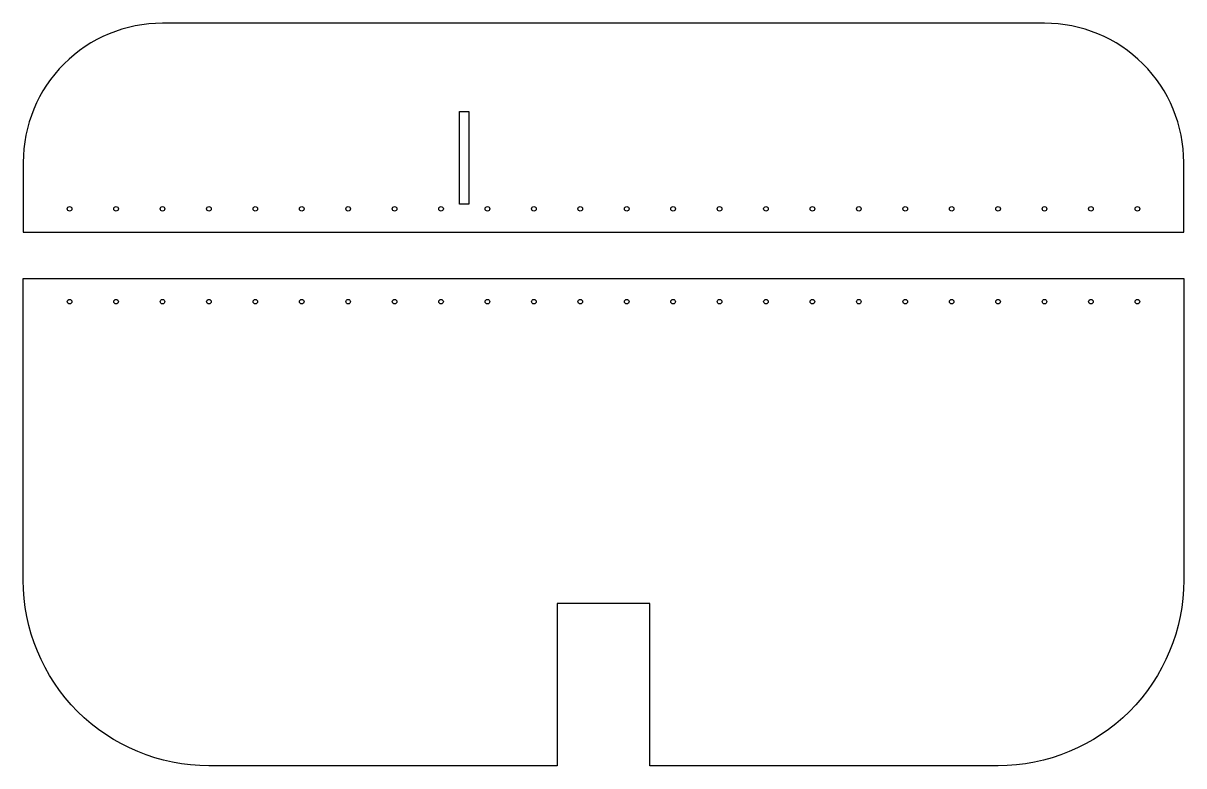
# Model space of a CAD drawing. Header units: millimetres. Extents: x -125 to 125, y -75 to 85.
import ezdxf

# ---------------------------------------------------------------- set-up
doc = ezdxf.new("R2010")
doc.units = ezdxf.units.MM
doc.layers.get('0').update_dxf_attribs({"linetype": 'CONTINUOUS'})

msp = doc.modelspace()

# ---------------------------------------------------------------- linework, layer by layer
for points in [[(-95, 85, 0.414214), (-125, 55), (-125, 40), (125, 40), (125, 55, 0.414214), (95, 85)], [(-125, 30), (125, 30), (125, -35, -0.414214), (85, -75), (10, -75), (10, -40), (-10, -40), (-10, -75), (-85, -75, -0.414214), (-125, -35)]]:
    msp.add_lwpolyline(points, format="xyb", close=True)
msp.add_lwpolyline([(-31, 66), (-29, 66), (-29, 46), (-31, 46)], close=True)
for centre in [(-115, 45), (-105, 45), (-95, 45), (-85, 45), (-75, 45), (-65, 45), (-55, 45), (-45, 45), (-35, 45), (-25, 45), (-15, 45), (-5, 45), (5, 45), (15, 45), (25, 45), (35, 45), (45, 45), (55, 45), (65, 45), (75, 45), (85, 45), (95, 45), (105, 45), (115, 45), (-115, 25), (-105, 25), (-95, 25), (-85, 25), (-75, 25), (-65, 25), (-55, 25), (-45, 25), (-35, 25), (-25, 25), (-15, 25), (-5, 25), (5, 25), (15, 25), (25, 25), (35, 25), (45, 25), (55, 25), (65, 25), (75, 25), (85, 25), (95, 25), (105, 25), (115, 25)]:
    msp.add_circle(centre, 0.5)

doc.saveas('drawing.dxf')
